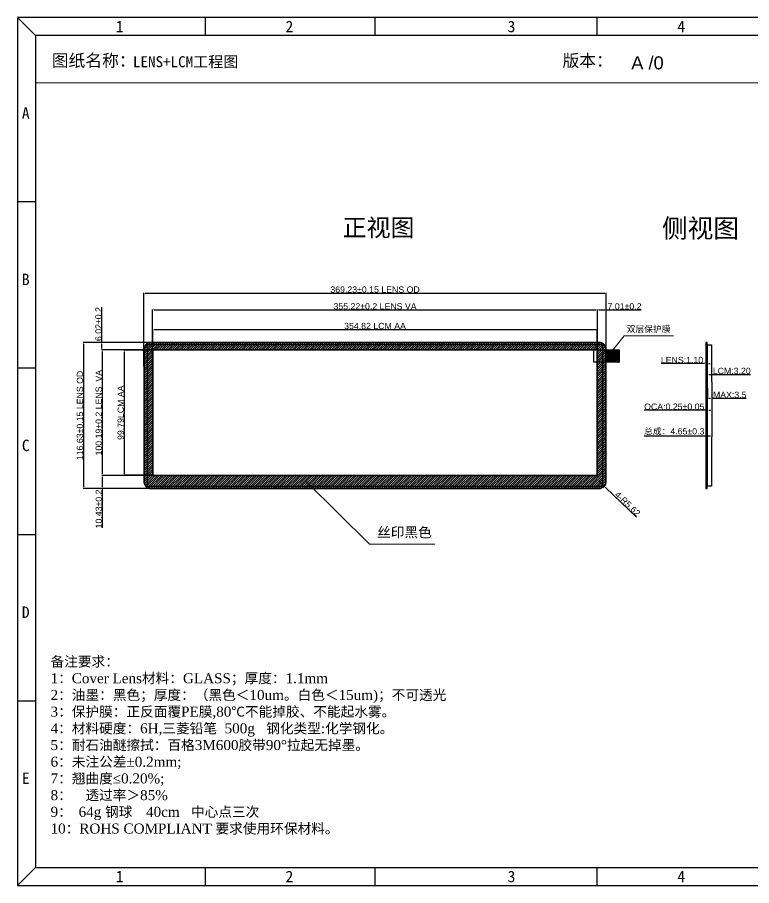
# Model space of a CAD drawing. Header units: inches. Extents: x 10691 to 11737, y -5872 to -5178.
# Drawn here: x 10691 to 11277, y -5872 to -5178 of the extents above; entities that cross this region are included whole.
import ezdxf

# ---------------------------------------------------------------- set-up
doc = ezdxf.new("R2010")
doc.units = ezdxf.units.IN
doc.header["$LTSCALE"] = 1.21
doc.header["$MEASUREMENT"] = 0
doc.header["$PDMODE"] = 3
doc.header["$PDSIZE"] = 0.3125
doc.layers.get('0').update_dxf_attribs({"linetype": 'CONTINUOUS'})
doc.layers.get('Defpoints').update_dxf_attribs({"linetype": 'CONTINUOUS'})
doc.layers.add('DIM', color=4, linetype='CONTINUOUS', lineweight=5)
for name, color, linetype in [('FPC', 34, 'CONTINUOUS'), ('LCM', 1, 'CONTINUOUS'), ('LENS', 6, 'CONTINUOUS'), ('保护膜', 55, 'CONTINUOUS'), ('图形外框', 7, 'CONTINUOUS')]:
    doc.layers.add(name, color=color, linetype=linetype)
doc.styles.add('Arial', font='')
doc.styles.add('s2', font='times.ttf')
doc.styles.get("Standard").update_dxf_attribs({"font": 'txt', "width": 0.8})
doc.styles.add('TITLE', font='')
doc.styles.add('宋体', font='simsun.ttc', dxfattribs={"height": 2.5})
doc.styles.get('Arial').set_extended_font_data('Arial')
doc.styles.get('TITLE').set_extended_font_data('Dutch801 Rm BT', bold=True)
doc.dimstyles.new('ISO-25', dxfattribs={"dimtxt": 3, "dimasz": 0.5, "dimexe": 0.6, "dimexo": 0.1, "dimtad": 1, "dimtxsty": 'Standard', "dimcen": 2.5, "dimadec": 0, "dimazin": 0, "dimtfac": 1, "dimtofl": 0, "dimtmove": 0, "dimatfit": 1, "dimfxl": 1, "dimarcsym": 0})
doc.dimstyles.new('ISO-25$0', dxfattribs={"dimtxt": 5, "dimasz": 1.2, "dimexe": 0.3, "dimexo": 0.1, "dimgap": 0.2, "dimtad": 1, "dimzin": 1, "dimdsep": 46, "dimtxsty": 'Arial', "dimcen": 0.5, "dimadec": 0, "dimazin": 0, "dimtp": 1.2, "dimtm": 1.2, "dimtfac": 1, "dimtmove": 0, "dimatfit": 3, "dimfxl": 1, "dimtolj": 1, "dimarcsym": 0})
doc.dimstyles.new('ISO-25$7', dxfattribs={"dimscale": 0.5, "dimtxt": 4, "dimasz": 2, "dimexe": 1.25, "dimexo": 0.625, "dimtad": 0, "dimzin": 1, "dimdsep": 46, "dimtxsty": 'TITLE', "dimcen": 0, "dimclrd": 7, "dimclre": 256, "dimclrt": 7, "dimadec": 0, "dimazin": 0, "dimtfac": 1, "dimtmove": 0, "dimatfit": 0, "dimfxl": 1.25, "dimtolj": 1, "dimlwd": 9, "dimlwe": 9, "dimarcsym": 0})

# ---------------------------------------------------------------- blocks, each defined once
blk = doc.blocks.new('*D14')
at = {"layer": 'Defpoints', "color": 0}
for p in [(11154.17, -5411.86), (11154.17, -5455.01), (10798.95, -5459.37)]:
    blk.add_point(p, dxfattribs=at)
at = {"layer": 'DIM', "color": 0, "lineweight": -2}
for p, q in [((10798.95, -5459.27), (10798.95, -5411.56)), ((10800.15, -5411.86), (11152.97, -5411.86)), ((11154.17, -5454.91), (11154.17, -5411.56))]:
    blk.add_line(p, q, dxfattribs=at)
at = {"layer": 'DIM', "color": 0}
for points in [[(10800.15, -5411.66), (10800.15, -5412.06), (10798.95, -5411.86)], [(11152.97, -5411.66), (11152.97, -5412.06), (11154.17, -5411.86)]]:
    blk.add_solid(points, dxfattribs=at)
at = {"layer": 'DIM', "color": 0, "insert": (10976.56, -5409.07), "char_height": 5, "attachment_point": 5, "style": 'Arial'}
blk.add_mtext('\\A1;355.22%%P0.2 LENS VA', dxfattribs=at)
blk = doc.blocks.new('*D15')
at = {"layer": 'Defpoints', "color": 0}
for p in [(11161.17, -5398.49), (10791.94, -5456.83), (11161.17, -5450.65)]:
    blk.add_point(p, dxfattribs=at)
at = {"layer": 'DIM', "color": 0, "lineweight": -2}
for p, q in [((10791.94, -5456.73), (10791.94, -5398.19)), ((10793.14, -5398.49), (11159.97, -5398.49)), ((11161.17, -5450.55), (11161.17, -5398.19))]:
    blk.add_line(p, q, dxfattribs=at)
at = {"layer": 'DIM', "color": 0}
for points in [[(10793.14, -5398.29), (10793.14, -5398.69), (10791.94, -5398.49)], [(11159.97, -5398.29), (11159.97, -5398.69), (11161.17, -5398.49)]]:
    blk.add_solid(points, dxfattribs=at)
at = {"layer": 'DIM', "color": 0, "insert": (10976.56, -5395.7), "char_height": 5, "attachment_point": 5, "style": 'Arial'}
blk.add_mtext('\\A1;369.23%%P0.15 LENS OD', dxfattribs=at)
blk = doc.blocks.new('*D16')
at = {"layer": 'Defpoints', "color": 0}
for p in [(10799.77, -5443.91), (10758.71, -5544.1), (10803.05, -5544.1)]:
    blk.add_point(p, dxfattribs=at)
at = {"layer": 'DIM', "color": 0, "lineweight": -2}
for p, q in [((10799.67, -5443.91), (10758.41, -5443.91)), ((10758.71, -5445.11), (10758.71, -5542.9)), ((10802.95, -5544.1), (10758.41, -5544.1))]:
    blk.add_line(p, q, dxfattribs=at)
at = {"layer": 'DIM', "color": 0}
for points in [[(10758.51, -5445.11), (10758.91, -5445.11), (10758.71, -5443.91)], [(10758.51, -5542.9), (10758.91, -5542.9), (10758.71, -5544.1)]]:
    blk.add_solid(points, dxfattribs=at)
at = {"layer": 'DIM', "color": 0, "insert": (10755.93, -5494.01), "char_height": 5, "attachment_point": 5, "rotation": 90, "style": 'Arial'}
blk.add_mtext('\\A1;100.19%%P0.2 LENS  VA', dxfattribs=at)
blk = doc.blocks.new('*D17')
at = {"layer": 'Defpoints', "color": 0}
for p in [(10820.47, -5437.89), (10743.75, -5554.53), (10820.47, -5554.53)]:
    blk.add_point(p, dxfattribs=at)
at = {"layer": 'DIM', "color": 0, "lineweight": -2}
for p, q in [((10820.37, -5437.89), (10743.45, -5437.89)), ((10743.75, -5439.09), (10743.75, -5553.33)), ((10820.37, -5554.53), (10743.45, -5554.53))]:
    blk.add_line(p, q, dxfattribs=at)
at = {"layer": 'DIM', "color": 0}
for points in [[(10743.55, -5439.09), (10743.95, -5439.09), (10743.75, -5437.89)], [(10743.55, -5553.33), (10743.95, -5553.33), (10743.75, -5554.53)]]:
    blk.add_solid(points, dxfattribs=at)
at = {"layer": 'DIM', "color": 0, "insert": (10740.96, -5496.21), "char_height": 5, "attachment_point": 5, "rotation": 90, "style": 'Arial'}
blk.add_mtext('\\A1;116.63%%P0.15 LENS OD', dxfattribs=at)
blk = doc.blocks.new('*D25')
at = {"layer": 'Defpoints', "color": 0}
for p in [(11153.97, -5427.59), (10799.15, -5444.11), (11153.97, -5444.11)]:
    blk.add_point(p, dxfattribs=at)
at = {"layer": 'DIM', "color": 0, "lineweight": -2}
for p, q in [((10799.15, -5444.01), (10799.15, -5427.29)), ((10800.35, -5427.59), (11152.77, -5427.59)), ((11153.97, -5444.01), (11153.97, -5427.29))]:
    blk.add_line(p, q, dxfattribs=at)
at = {"layer": 'DIM', "color": 0}
for points in [[(10800.35, -5427.39), (10800.35, -5427.79), (10799.15, -5427.59)], [(11152.77, -5427.39), (11152.77, -5427.79), (11153.97, -5427.59)]]:
    blk.add_solid(points, dxfattribs=at)
at = {"layer": 'DIM', "color": 0, "insert": (10976.56, -5424.8), "char_height": 5, "attachment_point": 5, "style": 'Arial'}
blk.add_mtext('\\A1;354.82 LCM AA', dxfattribs=at)
blk = doc.blocks.new('*D26')
at = {"layer": 'Defpoints', "color": 0}
for p in [(10799.15, -5444.11), (10776.26, -5543.9), (10799.15, -5543.9)]:
    blk.add_point(p, dxfattribs=at)
at = {"layer": 'DIM', "color": 0, "lineweight": -2}
for p, q in [((10799.05, -5444.11), (10775.96, -5444.11)), ((10776.26, -5445.31), (10776.26, -5542.7)), ((10799.05, -5543.9), (10775.96, -5543.9))]:
    blk.add_line(p, q, dxfattribs=at)
at = {"layer": 'DIM', "color": 0}
for points in [[(10776.06, -5445.31), (10776.46, -5445.31), (10776.26, -5444.11)], [(10776.06, -5542.7), (10776.46, -5542.7), (10776.26, -5543.9)]]:
    blk.add_solid(points, dxfattribs=at)
at = {"layer": 'DIM', "color": 0, "insert": (10773.48, -5494.01), "char_height": 5, "attachment_point": 5, "rotation": 90, "style": 'Arial'}
blk.add_mtext('\\A1;99.79LCM AA', dxfattribs=at)
blk = doc.blocks.new('*D27')
at = {"layer": 'Defpoints', "color": 0}
for p in [(11161.17, -5411.86), (11154.17, -5444.31), (11161.17, -5444.68)]:
    blk.add_point(p, dxfattribs=at)
at = {"layer": 'DIM', "color": 0, "lineweight": -2}
for p, q in [((11154.17, -5444.21), (11154.17, -5411.56)), ((11155.37, -5411.86), (11159.97, -5411.86)), ((11161.17, -5444.58), (11161.17, -5411.56)), ((11161.17, -5411.86), (11189.21, -5411.86))]:
    blk.add_line(p, q, dxfattribs=at)
at = {"layer": 'DIM', "color": 0}
for points in [[(11155.37, -5411.66), (11155.37, -5412.06), (11154.17, -5411.86)], [(11159.97, -5411.66), (11159.97, -5412.06), (11161.17, -5411.86)]]:
    blk.add_solid(points, dxfattribs=at)
at = {"layer": 'DIM', "color": 0, "insert": (11175.79, -5409.1), "char_height": 5, "attachment_point": 5, "style": 'Arial'}
blk.add_mtext('\\A1;7.01%%P0.2', dxfattribs=at)
blk = doc.blocks.new('*D28')
at = {"layer": 'Defpoints', "color": 0}
for p in [(10758.48, -5437.89), (10799.35, -5437.89), (10799.35, -5443.91)]:
    blk.add_point(p, dxfattribs=at)
at = {"layer": 'DIM', "color": 0, "lineweight": -2}
for p, q in [((10758.48, -5437.89), (10758.48, -5409.79)), ((10799.25, -5437.89), (10758.18, -5437.89)), ((10758.48, -5442.71), (10758.48, -5439.09)), ((10799.25, -5443.91), (10758.18, -5443.91))]:
    blk.add_line(p, q, dxfattribs=at)
at = {"layer": 'DIM', "color": 0}
for points in [[(10758.28, -5439.09), (10758.68, -5439.09), (10758.48, -5437.89)], [(10758.28, -5442.71), (10758.68, -5442.71), (10758.48, -5443.91)]]:
    blk.add_solid(points, dxfattribs=at)
at = {"layer": 'DIM', "color": 0, "insert": (10755.73, -5423.24), "char_height": 5, "attachment_point": 5, "rotation": 90, "style": 'Arial'}
blk.add_mtext('\\A1;6.02%%P0.2', dxfattribs=at)
blk = doc.blocks.new('*D18')
at = {"layer": 'Defpoints', "color": 0}
for p in [(10799.35, -5544.1), (10758.71, -5554.53), (10799.35, -5554.53)]:
    blk.add_point(p, dxfattribs=at)
at = {"layer": 'DIM', "color": 0, "lineweight": -2}
for p, q in [((10799.25, -5544.1), (10758.41, -5544.1)), ((10758.71, -5545.3), (10758.71, -5553.33)), ((10799.25, -5554.53), (10758.41, -5554.53)), ((10758.71, -5554.53), (10758.71, -5586.02))]:
    blk.add_line(p, q, dxfattribs=at)
at = {"layer": 'DIM', "color": 0}
for points in [[(10758.51, -5545.3), (10758.91, -5545.3), (10758.71, -5544.1)], [(10758.51, -5553.33), (10758.91, -5553.33), (10758.71, -5554.53)]]:
    blk.add_solid(points, dxfattribs=at)
at = {"layer": 'DIM', "color": 0, "insert": (10755.96, -5570.88), "char_height": 5, "attachment_point": 5, "rotation": 90, "style": 'Arial'}
blk.add_mtext('\\A1;10.43%%P0.2', dxfattribs=at)
blk = doc.blocks.new('*D11')
at = {"layer": 'Defpoints', "color": 0}
for p in [(11240.76, -5447.66), (11241.86, -5447.66), (11240.76, -5454.74)]:
    blk.add_point(p, dxfattribs=at)
at = {"layer": 'DIM', "color": 0, "lineweight": -2}
for p, q in [((11240.76, -5447.76), (11240.76, -5455.04)), ((11241.86, -5447.76), (11241.86, -5455.04)), ((11239.56, -5454.74), (11205.02, -5454.74)), ((11241.86, -5454.74), (11240.76, -5454.74)), ((11243.06, -5454.74), (11244.26, -5454.74))]:
    blk.add_line(p, q, dxfattribs=at)
at = {"layer": 'DIM', "color": 0}
for points in [[(11239.56, -5454.54), (11239.56, -5454.94), (11240.76, -5454.74)], [(11243.06, -5454.54), (11243.06, -5454.94), (11241.86, -5454.74)]]:
    blk.add_solid(points, dxfattribs=at)
at = {"layer": 'DIM', "color": 0, "insert": (11221.69, -5451.95), "char_height": 5, "attachment_point": 5, "style": 'Arial'}
blk.add_mtext('\\A1;LENS:1.10', dxfattribs=at)
blk = doc.blocks.new('*D19')
at = {"layer": 'Defpoints', "color": 0}
for p in [(11242.11, -5474.27), (11245.41, -5474.27), (11245.41, -5482.5)]:
    blk.add_point(p, dxfattribs=at)
at = {"layer": 'DIM', "color": 0, "lineweight": -2}
for p, q in [((11242.11, -5474.37), (11242.11, -5482.8)), ((11245.41, -5474.37), (11245.41, -5482.8)), ((11243.31, -5482.5), (11244.21, -5482.5)), ((11245.41, -5482.5), (11273, -5482.5))]:
    blk.add_line(p, q, dxfattribs=at)
at = {"layer": 'DIM', "color": 0}
for points in [[(11243.31, -5482.3), (11243.31, -5482.7), (11242.11, -5482.5)], [(11244.21, -5482.3), (11244.21, -5482.7), (11245.41, -5482.5)]]:
    blk.add_solid(points, dxfattribs=at)
at = {"layer": 'DIM', "color": 0, "insert": (11259.8, -5479.75), "char_height": 5, "attachment_point": 5, "style": 'Arial'}
blk.add_mtext('\\A1;MAX:3.5', dxfattribs=at)
blk = doc.blocks.new('*D20')
at = {"layer": 'Defpoints', "color": 0}
for p in [(11245.31, -5463.46), (11242.11, -5464.61), (11245.31, -5464.61)]:
    blk.add_point(p, dxfattribs=at)
at = {"layer": 'DIM', "color": 0, "lineweight": -2}
for p, q in [((11242.11, -5464.51), (11242.11, -5463.16)), ((11243.31, -5463.46), (11244.11, -5463.46)), ((11245.31, -5464.51), (11245.31, -5463.16)), ((11245.31, -5463.46), (11276.35, -5463.46))]:
    blk.add_line(p, q, dxfattribs=at)
at = {"layer": 'DIM', "color": 0}
for points in [[(11243.31, -5463.26), (11243.31, -5463.66), (11242.11, -5463.46)], [(11244.11, -5463.26), (11244.11, -5463.66), (11245.31, -5463.46)]]:
    blk.add_solid(points, dxfattribs=at)
at = {"layer": 'DIM', "color": 0, "insert": (11261.43, -5460.67), "char_height": 5, "attachment_point": 5, "style": 'Arial'}
blk.add_mtext('\\A1;LCM:3.20', dxfattribs=at)
blk = doc.blocks.new('*D12')
at = {"layer": 'Defpoints', "color": 0}
for p in [(11240.76, -5506.88), (11240.76, -5512.63), (11245.41, -5506.88)]:
    blk.add_point(p, dxfattribs=at)
at = {"layer": 'DIM', "color": 0, "lineweight": -2}
for p, q in [((11240.76, -5512.63), (11191.36, -5512.63)), ((11240.76, -5506.98), (11240.76, -5512.93)), ((11244.21, -5512.63), (11241.96, -5512.63)), ((11245.41, -5506.98), (11245.41, -5512.93))]:
    blk.add_line(p, q, dxfattribs=at)
at = {"layer": 'DIM', "color": 0}
for points in [[(11241.96, -5512.43), (11241.96, -5512.83), (11240.76, -5512.63)], [(11244.21, -5512.43), (11244.21, -5512.83), (11245.41, -5512.63)]]:
    blk.add_solid(points, dxfattribs=at)
at = {"layer": 'DIM', "color": 0, "insert": (11215.46, -5509.18), "char_height": 5, "attachment_point": 5, "style": 'Arial'}
blk.add_mtext('\\A1;{\\fSimSun|b0|i0|c134|p2;总成：}4.65%%P0.3', dxfattribs=at)
blk = doc.blocks.new('*D13')
at = {"layer": 'Defpoints', "color": 0}
for p in [(11241.86, -5492.02), (11241.86, -5493.48), (11242.11, -5493.48)]:
    blk.add_point(p, dxfattribs=at)
at = {"layer": 'DIM', "color": 0, "lineweight": -2}
for p, q in [((11241.86, -5493.38), (11241.86, -5491.72)), ((11242.11, -5493.38), (11242.11, -5491.72)), ((11240.66, -5492.02), (11191.58, -5492.02)), ((11242.11, -5492.02), (11241.86, -5492.02)), ((11243.31, -5492.02), (11244.51, -5492.02))]:
    blk.add_line(p, q, dxfattribs=at)
at = {"layer": 'DIM', "color": 0}
for points in [[(11240.66, -5491.82), (11240.66, -5492.22), (11241.86, -5492.02)], [(11243.31, -5491.82), (11243.31, -5492.22), (11242.11, -5492.02)]]:
    blk.add_solid(points, dxfattribs=at)
at = {"layer": 'DIM', "color": 0, "insert": (11215.52, -5489.23), "char_height": 5, "attachment_point": 5, "style": 'Arial'}
blk.add_mtext('\\A1;OCA:0.25%%P0.05', dxfattribs=at)
blk = doc.blocks.new('*D29')
at = {"layer": 'Defpoints', "color": 0}
for p in [(11155.56, -5548.91), (11159.61, -5552.8)]:
    blk.add_point(p, dxfattribs=at)
at = {"layer": 'DIM', "color": 0, "lineweight": -2}
for p, q in [((11155.56, -5548.91), (11159.61, -5552.8)), ((11185.26, -5577.37), (11160.48, -5553.63))]:
    blk.add_line(p, q, dxfattribs=at)
at = {"layer": 'DIM', "color": 0}
blk.add_solid([(11160.62, -5553.48), (11160.34, -5553.77), (11159.61, -5552.8)], dxfattribs=at)
at = {"layer": 'DIM', "color": 0, "insert": (11178.21, -5566.8), "char_height": 5, "attachment_point": 5, "rotation": 316.22487, "style": 'Arial'}
blk.add_mtext('\\A1;4-R5.62', dxfattribs=at)

msp = doc.modelspace()

# ---------------------------------------------------------------- hatches: boundary and pattern name
at = {"layer": 'LENS'}
h = msp.add_hatch(dxfattribs=at)
h.set_pattern_fill('ANSI31', color=256, scale=10, style=0)
h.set_pattern_definition([(45, (-620.671, 148.012), (-0.88388348, 0.88388348), [])])
edge = h.paths.add_edge_path()
edge.add_line((11161.175, -5548.912), (11161.175, -5443.514))
edge.add_arc((11155.556, -5443.513), 5.619, 359.987051, 89.987051)
edge.add_line((11155.557, -5437.894), (10797.56, -5437.894))
edge.add_arc((10797.56, -5443.514), 5.62, 90, 180)
edge.add_line((10791.94, -5443.514), (10791.94, -5548.912))
edge.add_arc((10797.559, -5548.91), 5.619, 180.012949, 270.012949)
edge.add_line((10797.56, -5554.529), (11155.557, -5554.529))
edge.add_arc((11155.557, -5548.912), 5.617, 270, 360)
h.paths.add_polyline_path([(10798.947, -5443.912), (10798.947, -5544.102), (11154.167, -5544.102), (11154.167, -5443.912)], flags=16)
at = {"layer": '保护膜'}
h = msp.add_hatch(dxfattribs=at)
h.set_pattern_fill('ANSI31', color=256, scale=5, style=0)
h.set_pattern_definition([(45, (13069.58454, -4724.0617), (-0.44194174, 0.44194174), [])])
h.paths.add_polyline_path([(11161.394, -5443.778), (11161.394, -5453.778), (11171.394, -5453.778), (11171.394, -5443.778)])

# ---------------------------------------------------------------- linework, layer by layer
at = {"color": 7, "linetype": 'Continuous'}
for points in [[(11245.308, -5513.38), (11245.308, -5552.712), (11242.108, -5552.712), (11242.108, -5439.712), (11245.308, -5439.712), (11245.308, -5469.353)], [(11245.408, -5469.353), (11245.408, -5513.38)]]:
    msp.add_lwpolyline(points, dxfattribs=at)
at = {"layer": 'FPC', "color": 0}
msp.add_line((10886.328, -5857.099), (11188.184, -5857.099), dxfattribs=at)
at = {"layer": 'LCM'}
for points in [[(10794.557, -5439.712), (10794.557, -5552.712), (11158.557, -5552.712), (11158.557, -5439.712)], [(10799.147, -5444.112), (10799.147, -5543.902), (11153.967, -5543.902), (11153.967, -5444.112)]]:
    msp.add_lwpolyline(points, close=True, dxfattribs=at)
at = {"layer": 'LENS'}
msp.add_lwpolyline([(11161.175, -5548.912), (11161.175, -5443.514, 0.4142136), (11155.557, -5437.894), (10797.56, -5437.894, 0.4142136), (10791.94, -5443.514), (10791.94, -5548.912, 0.4142136), (10797.56, -5554.529), (11155.557, -5554.529, 0.4142136), (11161.175, -5548.912)], format="xyb", dxfattribs=at)
for points in [[(11241.858, -5554.529), (11241.858, -5437.894), (11240.758, -5437.894), (11240.758, -5554.529)], [(10798.947, -5443.912), (10798.947, -5544.102), (11154.167, -5544.102), (11154.167, -5443.912)]]:
    msp.add_lwpolyline(points, close=True, dxfattribs=at)
at = {"layer": '保护膜'}
msp.add_line((11161.394, -5443.778), (11161.394, -5453.778), dxfattribs=at)
msp.add_lwpolyline([(11155.557, -5438.194), (10797.557, -5438.194, 0.4142136), (10792.24, -5443.512), (10792.24, -5548.912, 0.4142136), (10797.557, -5554.229), (11155.557, -5554.229, 0.4142136), (11160.875, -5548.912), (11160.875, -5443.512, 0.4142136)], format="xyb", close=True, dxfattribs=at)
msp.add_lwpolyline([(11151.394, -5443.778), (11171.394, -5443.778), (11171.394, -5453.778), (11151.394, -5453.778)], close=True, dxfattribs=at)
at = {"layer": '图形外框'}
for points in [[(10690.958, -5178.28), (10705.335, -5192.878)], [(10840.89, -5178.28), (10840.89, -5192.878)], [(10976.445, -5178.28), (10976.445, -5192.878)], [(11153.78, -5178.28), (11153.733, -5192.878)], [(10705.335, -5325.722), (10690.958, -5325.722)], [(10705.335, -5458.566), (10690.958, -5458.566)], [(10705.335, -5591.411), (10690.958, -5591.411)], [(10705.335, -5724.255), (10690.958, -5724.255)], [(10705.335, -5857.099), (10690.958, -5871.697)], [(10840.89, -5857.099), (10840.89, -5871.697)], [(10976.445, -5857.099), (10976.445, -5871.697)], [(11153.78, -5857.099), (11153.78, -5871.697)]]:
    msp.add_lwpolyline(points, dxfattribs=at)
for points in [[(10690.958, -5178.28), (10690.958, -5871.697), (11737.186, -5871.697), (11737.186, -5178.28)], [(10705.335, -5192.878), (10705.335, -5857.099), (11722.809, -5857.099), (11722.809, -5192.878)]]:
    msp.add_lwpolyline(points, close=True, dxfattribs=at)
at = {"layer": '图形外框', "lineweight": 0}
msp.add_lwpolyline([(10705.335, -5230.549), (11722.809, -5230.549)], dxfattribs=at)

# ---------------------------------------------------------------- texts
at = {"lineweight": 0, "attachment_point": 1, "style": '宋体'}
for s, insert, char_height, width in [('版本：', (11126.253, -5207.857), 9.8218, 91.74166), ('LENS+LCM工程图', (10783.302, -5209.299), 8.82487, 92.09381), ('{\\fArial|b0|i0|c0|p32;A /0}', (11181.175, -5209.387), 10.42153, 47.67104)]:
    msp.add_mtext(s, dxfattribs=dict(at, insert=insert, char_height=char_height, width=width))
at = {"layer": 'DIM', "width": 109.74128, "attachment_point": 2, "style": '宋体'}
for s, insert, char_height in [('{\\C4;双层保护膜}', (11195.04, -5424.681), 5), ('{\\C4;丝印黑色}', (11000.028, -5585.517), 8)]:
    msp.add_mtext(s, dxfattribs=dict(at, insert=insert, char_height=char_height))
at = {"layer": 'DIM', "color": 0, "insert": (10717.46, -5688.731), "char_height": 8, "width": 509.16253, "attachment_point": 1, "style": 's2'}
msp.add_mtext('{\\fSimSun|b0|i0|c134|p2;备注要求：\\fTimes New Roman|b0|i0|c238|p18;\\P1\\fSimSun|b0|i0|c134|p2;：}Cover Lens{\\fSimSun|b0|i0|c134|p2;材料：}GLASS{\\fSimSun|b0|i0|c134|p2;；厚度：\\fTimes New Roman|b0|i0|c0|p18;\\C1;1.1}mm{\\fTimes New Roman|b0|i0|c238|p18;\\P2\\fSimSun|b0|i0|c134|p2;：油墨：\\C1;黑色\\C0;；厚度：（黑色＜}10um{\\fSimSun|b0|i0|c134|p2;。白色＜}15um){\\fSimSun|b0|i0|c134|p2;；不可透光\\P}3{\\fSimSun|b0|i0|c134|p2;：保护膜：正反面覆}PE{\\fSimSun|b0|i0|c134|p2;膜},80{\\fSimSun|b0|i0|c134|p2;℃不能掉胶、不能起水雾。\\fTimes New Roman|b0|i0|c238|p18;\\P}4{\\fSimSun|b0|i0|c134|p2;：材料硬度：\\fTimes New Roman|b0|i0|c0|p18;\\C1;6\\fTimes New Roman|b0|i0|c238|p18;\\C0;H,\\fSimSun|b0|i0|c134|p2;三菱铅笔\\fTimes New Roman|b0|i0|c238|p18;  500g   \\fSimSun|b0|i0|c134|p2;钢化类型}:{\\fSimSun|b0|i0|c134|p2;化学钢化。\\fTimes New Roman|b0|i0|c238|p18;\\P}5{\\fSimSun|b0|i0|c134|p2;：耐石油醚擦拭：百格\\fTimes New Roman|b0|i0|c238|p18;3M600\\fSimSun|b0|i0|c134|p2;胶带\\fTimes New Roman|b0|i0|c238|p18;90°\\fSimSun|b0|i0|c134|p2;拉起无掉墨。\\fTimes New Roman|b0|i0|c238|p18;\\P}6{\\fSimSun|b0|i0|c134|p2;：未注公差}%%P0.2mm;\\P7{\\fSimSun|b0|i0|c134|p2;：翘曲度}≤0.20%;\\P8{\\fSimSun|b0|i0|c134|p2;：  透过率＞}85%\\P9{\\fSimSun|b0|i0|c134|p2;： }64g {\\fSimSun|b0|i0|c134|p2;钢球  }40cm   {\\fSimSun|b0|i0|c134|p2;中心点三次\\fTimes New Roman|b0|i0|c238|p18;\\P}10{\\fSimSun|b0|i0|c134|p2;：\\fTimes New Roman|b0|i0|c238|p18;ROHS COMPLIANT \\fSimSun|b0|i0|c134|p2;要求使用环保材料。}', dxfattribs=at)
at = {"layer": '图形外框', "style": '宋体'}
for s, p in [('1', (10769.518, -5190.141)), ('2', (10905.073, -5190.141)), ('3', (11082.408, -5190.141)), ('4', (11217.963, -5190.141)), ('A', (10694.552, -5259.3)), ('B', (10694.552, -5392.144)), ('C', (10694.552, -5524.667)), ('D', (10694.552, -5657.876)), ('E', (10694.552, -5790.494)), ('1', (10769.518, -5868.96)), ('2', (10905.073, -5868.96)), ('3', (11082.408, -5868.96)), ('4', (11217.963, -5868.96))]:
    msp.add_text(s, height=9.124, dxfattribs=at).set_placement(p)
at = {"layer": '图形外框', "lineweight": 0, "attachment_point": 1, "style": '宋体'}
for s, insert, char_height, width in [('图纸名称：', (10718.424, -5207.857), 9.8218, 91.74166), ('{\\fSimSun|b0|i0|c134|p54;\\H0.7049x;正视图}', (10950.664, -5339.145), 19.90119, 69.19609), ('{\\fSimSun|b0|i0|c134|p54;\\H0.7552x;侧视图}', (11205.692, -5339.203), 19.90119, 113.98255)]:
    msp.add_mtext(s, dxfattribs=dict(at, insert=insert, char_height=char_height, width=width))

# ---------------------------------------------------------------- dimensions: what is measured, and where the dimension line sits
at = {"layer": 'DIM'}
for base, p1, p2, text, picture, middle in [((11161.17487, -5398.48677), (10791.93995, -5456.82553), (11161.17487, -5450.65101), '<>%%P0.15 LENS OD', '*D15', (10976.55741, -5395.69809)), ((11154.167, -5411.855), (10798.947, -5459.368), (11154.167, -5455.009), '<>%%P0.2 LENS VA', '*D14', (10976.557, -5409.068)), ((11161.175, -5411.855), (11154.167, -5444.312), (11161.175, -5444.679), '<>%%P0.2', '*D27', (11175.795, -5409.102)), ((11153.967, -5427.591), (10799.147, -5444.112), (11153.967, -5444.112), '<> LCM AA', '*D25', (10976.557, -5424.804)), ((11240.758, -5454.736), (11241.858, -5447.659), (11240.758, -5447.659), 'LENS:<>', '*D11', (11221.69, -5451.951)), ((11245.308, -5463.457), (11242.108, -5464.61), (11245.308, -5464.61), 'LCM:<>', '*D20', (11261.427, -5460.67)), ((11245.408, -5482.503), (11242.108, -5474.269), (11245.408, -5474.269), 'MAX:3.5', '*D19', (11259.803, -5479.748)), ((11241.858, -5492.018), (11242.108, -5493.48), (11241.858, -5493.48), 'OCA:<>%%P0.05', '*D13', (11215.517, -5489.231)), ((11240.758, -5512.632), (11245.408, -5506.877), (11240.758, -5506.877), '{\\fSimSun|b0|i0|c134|p2;总成：}<>%%P0.3', '*D12', (11215.459, -5509.178))]:
    dim = msp.add_linear_dim(base=base, p1=p1, p2=p2, text=text, dimstyle='ISO-25$0', dxfattribs=at)
    dim.commit()
    dim.dimension.update_dxf_attribs({"geometry": picture, "text_midpoint": middle})
for base, p1, p2, text, picture, middle in [((10758.481, -5437.894), (10799.347, -5443.912), (10799.347, -5437.894), '<>%%P0.2', '*D28', (10755.728, -5423.24)), ((10743.7453, -5554.529), (10820.4674, -5437.8941), (10820.4674, -5554.529), '<>%%P0.15 LENS OD', '*D17', (10740.9567, -5496.2115)), ((10758.711, -5544.102), (10799.77, -5443.912), (10803.047, -5544.102), '<>%%P0.2 LENS  VA', '*D16', (10755.926, -5494.007)), ((10776.261, -5543.902), (10799.147, -5444.112), (10799.147, -5543.902), '<>LCM AA', '*D26', (10773.475, -5494.007)), ((10758.711, -5554.529), (10799.347, -5544.102), (10799.347, -5554.529), '<>%%P0.2', '*D18', (10755.956, -5570.876))]:
    dim = msp.add_linear_dim(base=base, p1=p1, p2=p2, angle=90, text=text, dimstyle='ISO-25$0', dxfattribs=at)
    dim.commit()
    dim.dimension.update_dxf_attribs({"geometry": picture, "text_midpoint": middle})
dim = msp.add_radius_dim(center=(11155.557, -5548.912), mpoint=(11159.614, -5552.798), text='4-<>', dimstyle='ISO-25', override={"dimtxt": 5, "dimasz": 1.2, "dimexe": 0.3, "dimgap": 0.2, "dimzin": 1, "dimdsep": 46, "dimtxsty": 'Arial', "dimcen": 0.5, "dimtp": 1.2, "dimtm": 1.2, "dimtofl": 1, "dimatfit": 3, "dimtolj": 1}, dxfattribs=at)
dim.commit()
dim.dimension.update_dxf_attribs({"geometry": '*D29', "text_midpoint": (11176.306, -5568.791), "dimtype": 164})

# ---------------------------------------------------------------- leaders
for points in [[(11165.187, -5445.761), (11175.401, -5432.614), (11214.871, -5432.614)], [(10921.704, -5548.933), (10972.175, -5598.897), (11024.443, -5598.897)]]:
    msp.add_leader(points, dimstyle='ISO-25$7', override={"dimgap": 0.625, "dimtad": 0, "dimtxsty": 'Arial', "dimclrd": 4}, dxfattribs=at)

doc.saveas('drawing.dxf')
